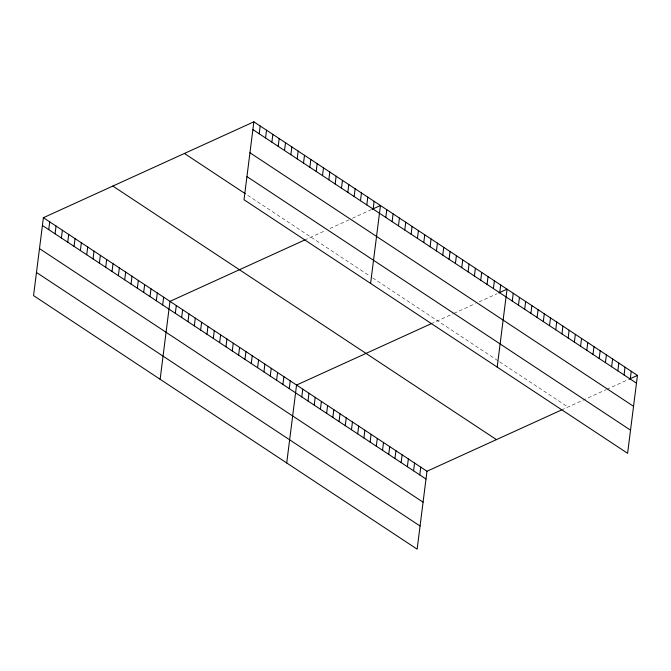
<?xml version="1.0" encoding="UTF-8"?>
<svg xmlns="http://www.w3.org/2000/svg" width="671" height="671" viewBox="0 0 671 671"><rect width="100%" height="100%" fill="white"/><g stroke="black" fill="none" stroke-linecap="round" stroke-linejoin="round"><path stroke-width="0.5" stroke-dasharray="3.35 2.52" d="M304.483 240.101L325.427 230.564M329.931 228.509L348.878 219.887M352.485 218.243L371.424 209.612M431.067 323.774L452.908 313.827M453.814 313.416L475.462 303.56M479.069 301.916L497.11 293.697M561.493 409.989L605.879 389.767M606.785 389.356L628.433 379.501M247.7 195.303L369.536 275.84M372.699 277.928L498.125 360.839M499.677 361.87L567.993 407.02"/><path stroke-width="1.01" d="M253.864 121.828L244.018 199.748L627.603 453.311L637.45 375.391L253.864 121.828L43.397 217.689L33.55 295.609L417.136 549.172L426.982 471.252L561.493 409.989M48.74 229.641L49.721 221.875M55.072 233.827L56.054 226.06M61.397 238.004L62.378 230.245M67.729 242.189L68.71 234.422M74.062 246.374L75.043 238.608M80.386 250.56L81.367 242.793M86.718 254.745L87.7 246.978M93.043 258.922L94.024 251.164M99.375 263.107L100.356 255.341M105.708 267.293L106.689 259.526M112.032 271.478L113.013 263.711M118.364 275.664L119.346 267.897M124.689 279.841L125.67 272.082M131.021 284.026L132.002 276.267M137.354 288.211L138.327 280.444M143.678 292.397L144.659 284.63M150.01 296.582L150.992 288.815M156.335 300.759L157.316 293.001M162.667 304.944L163.649 297.186M160.134 379.283L169.973 301.363L304.483 240.101M175.324 313.315L176.305 305.548M181.656 317.5L182.638 309.734M187.981 321.677L188.962 313.919M194.313 325.863L195.295 318.104M200.637 330.048L201.619 322.281M206.97 334.233L207.951 326.467M213.303 338.419L214.284 330.652M219.627 342.604L220.608 334.837M225.959 346.781L226.941 339.023M259.216 133.781L260.197 126.014M232.283 350.967L233.265 343.2M265.54 137.958L266.521 130.199M238.616 355.152L239.597 347.385M271.872 142.143L272.854 134.385M244.949 359.337L245.93 351.57M278.197 146.328L279.178 138.561M251.273 363.523L252.254 355.756M284.529 150.514L285.51 142.747M257.605 367.7L258.587 359.941M290.862 154.699L291.843 146.932M263.929 371.885L264.911 364.118M297.186 158.884L298.167 151.118M270.262 376.07L271.243 368.304M303.518 163.061L304.5 155.303M276.595 380.256L277.576 372.489M309.843 167.247L310.824 159.48M282.919 384.441L283.9 376.674M316.175 171.432L317.157 163.665M289.251 388.618L290.233 380.86M322.508 175.617L323.489 167.851M286.718 462.956L296.557 385.045L431.067 323.774M328.832 179.803L329.813 172.036M301.791 396.913L302.772 389.146M335.165 183.98L336.146 176.221M307.997 401.015L308.979 393.248M314.213 405.125L315.194 397.358M341.489 188.165L342.47 180.398M320.419 409.226L321.401 401.459M347.821 192.351L348.803 184.584M326.634 413.328L327.616 405.569M354.154 196.536L355.135 188.769M332.841 417.437L333.822 409.671M360.478 200.721L361.459 192.954M339.048 421.539L340.029 413.781M366.811 204.898L367.792 197.14M345.263 425.649L346.244 417.882M373.135 209.084L374.116 201.317M351.47 429.75L352.451 421.992M370.602 283.422L380.449 205.502L372.33 209.201M357.685 433.86L358.666 426.093M385.8 217.454L386.781 209.688M363.892 437.962L364.873 430.195M392.124 221.64L393.105 213.873M370.107 442.072L371.088 434.305M398.457 225.817L399.438 218.058M376.314 446.173L377.295 438.406M404.781 230.002L405.762 222.244M382.529 450.283L383.502 442.516M411.113 234.187L412.095 226.421M388.735 454.384L389.717 446.618M417.446 238.373L418.419 230.606M394.942 458.486L395.924 450.727M423.77 242.558L424.751 234.791M401.157 462.596L402.139 454.829M430.103 246.735L431.084 238.977M407.364 466.697L408.345 458.939M436.427 250.92L437.408 243.162M413.579 470.807L414.561 463.04M442.759 255.106L443.741 247.339M419.786 474.909L420.767 467.15M449.092 259.291L450.065 251.524M455.416 263.477L456.397 255.71M461.749 267.662L462.73 259.895M468.073 271.839L469.054 264.08M474.405 276.024L475.387 268.257M480.73 280.21L481.711 272.443M487.062 284.395L488.043 276.628M493.395 288.58L494.376 280.814M499.719 292.757L500.7 284.999M497.186 367.096L507.033 289.176L498.914 292.875M512.258 301.053L513.24 293.286M518.473 305.154L519.455 297.387M524.68 309.264L525.661 301.497M530.895 313.365L531.877 305.599M537.102 317.467L538.083 309.708M543.309 321.577L544.29 313.81M549.524 325.678L550.505 317.92M555.731 329.788L556.712 322.021M561.946 333.89L562.927 326.123M568.152 337.999L569.134 330.233M574.368 342.101L575.349 334.334M580.574 346.211L581.556 338.444M586.789 350.312L587.762 342.546M592.996 354.414L593.978 346.655M599.203 358.524L600.184 350.757M605.418 362.625L606.399 354.867M611.625 366.735L612.606 358.968M617.84 370.837L618.821 363.078M624.047 374.946L625.028 367.18M630.262 379.048L631.243 371.281M629.331 379.09L637.45 375.391M252.883 129.595L636.469 383.158M249.956 152.745L633.541 406.307M246.945 176.599L630.53 430.161M184.408 153.466L245.326 193.734M112.845 186.06L496.431 439.614M43.397 217.689L426.982 471.252M42.416 225.456L426.001 479.019M39.488 248.605L423.074 502.168M36.477 272.46L420.063 526.022"/></g></svg>
